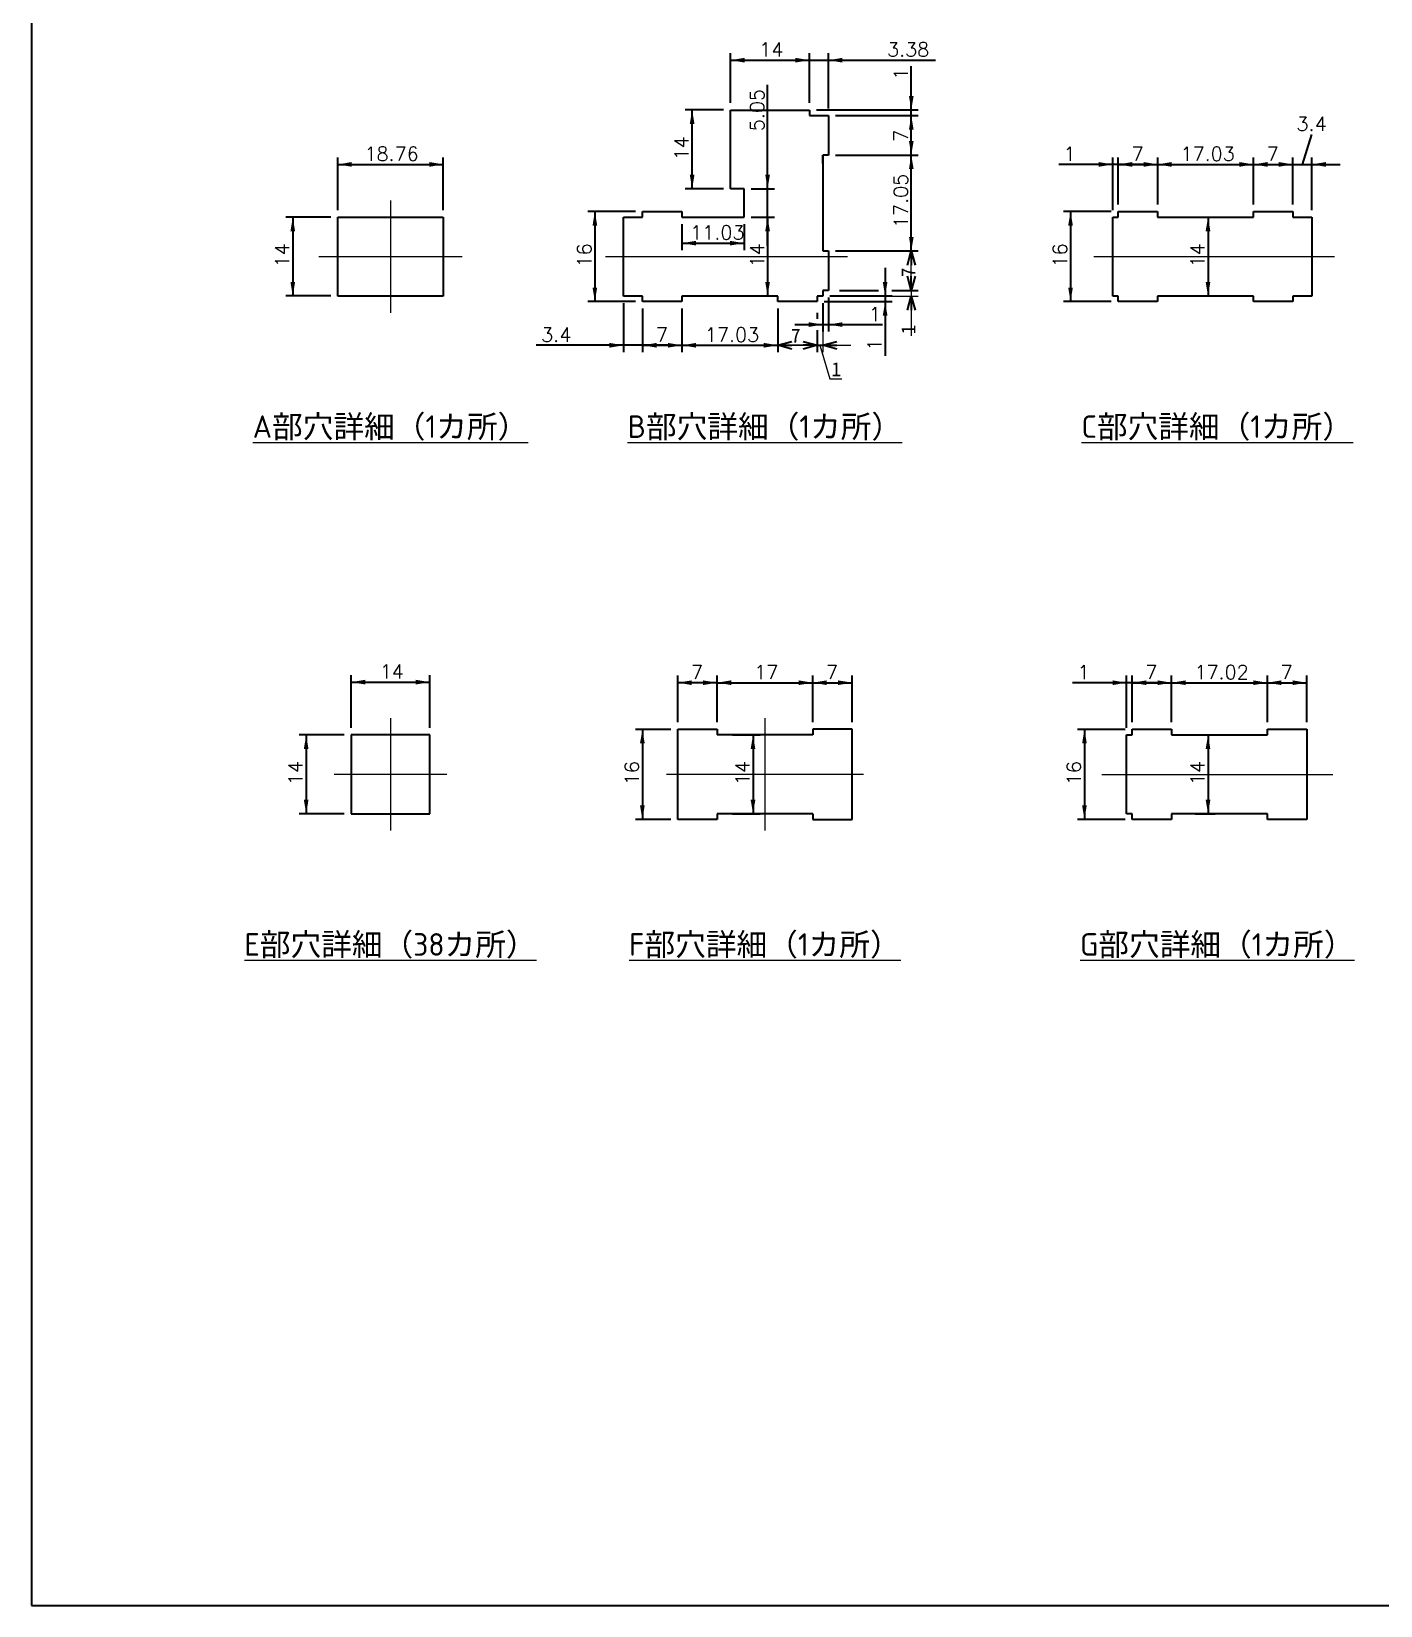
# Model space of a CAD drawing. Header units: millimetres. Extents: x 20 to 821, y 20 to 574.
# Drawn here: x 20 to 259.9, y 20 to 299.7 of the extents above; entities that cross this region are included whole.
import ezdxf
from ezdxf.enums import TextEntityAlignment as Align
from ezdxf.lldxf.tags import DXFTag

# ---------------------------------------------------------------- set-up
doc = ezdxf.new("R2010")
doc.units = ezdxf.units.MM
for name, color, linetype in [('Default', 7, 'Continuous'), ('DV1_0', 7, 'Continuous'), ('DV1_1', 7, 'Continuous'), ('DV1_Dimention', 7, 'Continuous')]:
    doc.layers.add(name, color=color, linetype=linetype)
doc.styles.add('SEACAD_txt_shx', font='txt.shx', dxfattribs={"width": 0.94})
tags = doc.linetypes.add('CENTER2', pattern=[28.575, 19.05, -3.175, 3.175, -3.175]).pattern_tags.tags
tags[10:11] = [DXFTag(74, 4), DXFTag(75, 0), DXFTag(340, '0'), DXFTag(46, 0.0), DXFTag(50, 0.0), DXFTag(44, 0.0), DXFTag(45, 0.0)]
tags[8:9] = [DXFTag(74, 4), DXFTag(75, 0), DXFTag(340, '0'), DXFTag(46, 0.0), DXFTag(50, 0.0), DXFTag(44, 0.0), DXFTag(45, 0.0)]
tags[6:7] = [DXFTag(74, 4), DXFTag(75, 0), DXFTag(340, '0'), DXFTag(46, 0.0), DXFTag(50, 0.0), DXFTag(44, 0.0), DXFTag(45, 0.0)]
tags[4:5] = [DXFTag(74, 4), DXFTag(75, 0), DXFTag(340, '0'), DXFTag(46, 0.0), DXFTag(50, 0.0), DXFTag(44, 0.0), DXFTag(45, 0.0)]
doc.dimstyles.new('ISO-25', dxfattribs={"dimtxt": 2.5, "dimasz": 2.5, "dimexe": 1.25, "dimexo": 0.625, "dimtad": 1, "dimtxsty": 'Standard', "dimcen": 2.5, "dimadec": 0, "dimazin": 0, "dimtfac": 1, "dimtmove": 0, "dimatfit": 3, "dimfxl": 1, "dimarcsym": 0})

# ---------------------------------------------------------------- blocks, each defined once
blk = doc.blocks.new('_Open30')
at = {"color": 7, "linetype": 'Continuous', "lineweight": 35}
for p, q in [((0, 0.54), (1, 0.27)), ((1, 0.27), (0, 0)), ((1, 0.27), (0, 0.27))]:
    blk.add_line(p, q, dxfattribs=at)
blk = doc.blocks.new('DMBLK25')
at = {"layer": 'DV1_Dimention', "linetype": 'Continuous', "lineweight": 35}
for points in [[(241.77, 276.51), (241.77, 275.67), (244.27, 276.09)], [(250.17, 276.51), (247.67, 276.09), (250.17, 275.67)]]:
    blk.add_hatch(color=4, dxfattribs=at).paths.add_polyline_path(points)
at = {"layer": 'DV1_Dimention', "color": 4, "linetype": 'Continuous', "lineweight": 35}
for p, q in [((245.97, 276.09), (247.63, 281.4)), ((244.27, 268.96), (244.27, 277.34)), ((247.67, 267.96), (247.67, 277.34)), ((239.27, 276.09), (252.67, 276.09))]:
    blk.add_line(p, q, dxfattribs=at)
at = {"layer": 'DV1_Dimention', "color": 4, "linetype": 'Continuous', "lineweight": 35, "style": 'SEACAD_txt_shx'}
blk.add_text('3.4', height=2.5, dxfattribs=at).set_placement((244.92, 284.53), align=Align.TOP_LEFT)
blk = doc.blocks.new('DMBLK26')
at = {"layer": 'DV1_Dimention', "linetype": 'Continuous', "lineweight": 35}
for points in [[(239.77, 276.51), (237.27, 276.09), (239.77, 275.67)], [(241.77, 276.51), (241.77, 275.67), (244.27, 276.09)]]:
    blk.add_hatch(color=4, dxfattribs=at).paths.add_polyline_path(points)
at = {"layer": 'DV1_Dimention', "color": 4, "linetype": 'Continuous', "lineweight": 35}
for p, q in [((237.27, 268.96), (237.27, 277.34)), ((244.27, 268.96), (244.27, 277.34)), ((237.27, 276.09), (244.27, 276.09))]:
    blk.add_line(p, q, dxfattribs=at)
at = {"layer": 'DV1_Dimention', "color": 4, "linetype": 'Continuous', "lineweight": 35, "style": 'SEACAD_txt_shx'}
blk.add_text('7', height=2.5, dxfattribs=at).set_placement((239.61, 279.22), align=Align.TOP_LEFT)
blk = doc.blocks.new('DMBLK27')
at = {"layer": 'DV1_Dimention', "linetype": 'Continuous', "lineweight": 35}
for points in [[(222.74, 276.51), (220.24, 276.09), (222.74, 275.67)], [(234.77, 276.51), (234.77, 275.67), (237.27, 276.09)]]:
    blk.add_hatch(color=4, dxfattribs=at).paths.add_polyline_path(points)
at = {"layer": 'DV1_Dimention', "color": 4, "linetype": 'Continuous', "lineweight": 35}
for p, q in [((220.24, 268.96), (220.24, 277.34)), ((237.27, 268.96), (237.27, 277.34)), ((220.24, 276.09), (237.27, 276.09))]:
    blk.add_line(p, q, dxfattribs=at)
at = {"layer": 'DV1_Dimention', "color": 4, "linetype": 'Continuous', "lineweight": 35, "style": 'SEACAD_txt_shx'}
blk.add_text('17.03', height=2.5, dxfattribs=at).set_placement((224.31, 279.22), align=Align.TOP_LEFT)
blk = doc.blocks.new('DMBLK28')
at = {"layer": 'DV1_Dimention', "linetype": 'Continuous', "lineweight": 35}
for points in [[(215.74, 276.51), (213.24, 276.09), (215.74, 275.67)], [(217.74, 276.51), (217.74, 275.67), (220.24, 276.09)]]:
    blk.add_hatch(color=4, dxfattribs=at).paths.add_polyline_path(points)
at = {"layer": 'DV1_Dimention', "color": 4, "linetype": 'Continuous', "lineweight": 35}
for p, q in [((213.24, 268.96), (213.24, 277.34)), ((220.24, 268.96), (220.24, 277.34)), ((213.24, 276.09), (220.24, 276.09))]:
    blk.add_line(p, q, dxfattribs=at)
at = {"layer": 'DV1_Dimention', "color": 4, "linetype": 'Continuous', "lineweight": 35, "style": 'SEACAD_txt_shx'}
blk.add_text('7', height=2.5, dxfattribs=at).set_placement((215.58, 279.22), align=Align.TOP_LEFT)
blk = doc.blocks.new('DMBLK29')
at = {"layer": 'DV1_Dimention', "linetype": 'Continuous', "lineweight": 35}
for points in [[(209.74, 276.51), (209.74, 275.67), (212.24, 276.09)], [(215.74, 276.51), (213.24, 276.09), (215.74, 275.67)]]:
    blk.add_hatch(color=4, dxfattribs=at).paths.add_polyline_path(points)
at = {"layer": 'DV1_Dimention', "color": 4, "linetype": 'Continuous', "lineweight": 35}
for p, q in [((212.24, 267.96), (212.24, 277.34)), ((213.24, 268.96), (213.24, 277.34)), ((218.24, 276.09), (202.64, 276.09))]:
    blk.add_line(p, q, dxfattribs=at)
at = {"layer": 'DV1_Dimention', "color": 4, "linetype": 'Continuous', "lineweight": 35, "style": 'SEACAD_txt_shx'}
blk.add_text('1', height=2.5, dxfattribs=at).set_placement((203.51, 279.22), align=Align.TOP_LEFT)
blk = doc.blocks.new('DMBLK30')
at = {"layer": 'DV1_Dimention', "linetype": 'Continuous', "lineweight": 35}
for points in [[(229.61, 264.21), (229.19, 266.71), (228.77, 264.21)], [(229.61, 255.21), (228.77, 255.21), (229.19, 252.71)]]:
    blk.add_hatch(color=4, dxfattribs=at).paths.add_polyline_path(points)
at = {"layer": 'DV1_Dimention', "color": 4, "linetype": 'Continuous', "lineweight": 35}
for p, q in [((226.92, 266.71), (230.44, 266.71)), ((229.19, 266.71), (229.19, 252.71)), ((226.92, 252.71), (230.44, 252.71))]:
    blk.add_line(p, q, dxfattribs=at)
at = {"layer": 'DV1_Dimention', "color": 4, "linetype": 'Continuous', "lineweight": 35, "style": 'SEACAD_txt_shx'}
blk.add_text('14', height=2.5, rotation=90, dxfattribs=at).set_placement((226.07, 257.78), align=Align.TOP_LEFT)
blk = doc.blocks.new('DMBLK31')
at = {"layer": 'DV1_Dimention', "linetype": 'Continuous', "lineweight": 35}
for points in [[(204.33, 265.21), (205.16, 265.21), (204.75, 267.71)], [(204.33, 254.21), (204.75, 251.71), (205.16, 254.21)]]:
    blk.add_hatch(color=4, dxfattribs=at).paths.add_polyline_path(points)
at = {"layer": 'DV1_Dimention', "color": 4, "linetype": 'Continuous', "lineweight": 35}
for p, q in [((211.99, 267.71), (203.5, 267.71)), ((204.75, 267.71), (204.75, 251.71)), ((211.99, 251.71), (203.5, 251.71))]:
    blk.add_line(p, q, dxfattribs=at)
at = {"layer": 'DV1_Dimention', "color": 4, "linetype": 'Continuous', "lineweight": 35, "style": 'SEACAD_txt_shx'}
blk.add_text('16', height=2.5, rotation=90, dxfattribs=at).set_placement((201.62, 257.78), align=Align.TOP_LEFT)
blk = doc.blocks.new('DMBLK32')
at = {"layer": 'DV1_Dimention', "linetype": 'Continuous', "lineweight": 35}
for points in [[(155.81, 295.03), (155.81, 294.19), (158.31, 294.61)], [(164.2, 295.03), (161.7, 294.61), (164.2, 294.19)]]:
    blk.add_hatch(color=4, dxfattribs=at).paths.add_polyline_path(points)
at = {"layer": 'DV1_Dimention', "color": 4, "linetype": 'Continuous', "lineweight": 35}
for p, q in [((153.31, 294.61), (180.74, 294.61)), ((158.31, 287.01), (158.31, 295.86)), ((161.7, 286.01), (161.7, 295.86))]:
    blk.add_line(p, q, dxfattribs=at)
at = {"layer": 'DV1_Dimention', "color": 4, "linetype": 'Continuous', "lineweight": 35, "style": 'SEACAD_txt_shx'}
blk.add_text('3.38', height=2.5, dxfattribs=at).set_placement((172.13, 297.74), align=Align.TOP_LEFT)
blk = doc.blocks.new('DMBLK33')
at = {"layer": 'DV1_Dimention', "linetype": 'Continuous', "lineweight": 35}
for points in [[(146.81, 295.03), (144.31, 294.61), (146.81, 294.19)], [(155.81, 295.03), (155.81, 294.19), (158.31, 294.61)]]:
    blk.add_hatch(color=4, dxfattribs=at).paths.add_polyline_path(points)
at = {"layer": 'DV1_Dimention', "color": 4, "linetype": 'Continuous', "lineweight": 35}
for p, q in [((144.31, 287.01), (144.31, 295.86)), ((144.31, 294.61), (158.31, 294.61)), ((158.31, 287.01), (158.31, 295.86))]:
    blk.add_line(p, q, dxfattribs=at)
at = {"layer": 'DV1_Dimention', "color": 4, "linetype": 'Continuous', "lineweight": 35, "style": 'SEACAD_txt_shx'}
blk.add_text('14', height=2.5, dxfattribs=at).set_placement((149.39, 297.74), align=Align.TOP_LEFT)
blk = doc.blocks.new('DMBLK34')
at = {"layer": 'DV1_Dimention', "linetype": 'Continuous', "lineweight": 35}
for points in [[(137.05, 283.26), (137.89, 283.26), (137.47, 285.76)], [(137.05, 274.26), (137.47, 271.76), (137.89, 274.26)]]:
    blk.add_hatch(color=4, dxfattribs=at).paths.add_polyline_path(points)
at = {"layer": 'DV1_Dimention', "color": 4, "linetype": 'Continuous', "lineweight": 35}
for p, q in [((143.06, 285.76), (136.22, 285.76)), ((137.47, 271.76), (137.47, 285.76)), ((143.06, 271.76), (136.22, 271.76))]:
    blk.add_line(p, q, dxfattribs=at)
at = {"layer": 'DV1_Dimention', "color": 4, "linetype": 'Continuous', "lineweight": 35, "style": 'SEACAD_txt_shx'}
blk.add_text('14', height=2.5, rotation=90, dxfattribs=at).set_placement((134.35, 276.83), align=Align.TOP_LEFT)
blk = doc.blocks.new('DMBLK35')
at = {"layer": 'DV1_Dimention', "linetype": 'Continuous', "lineweight": 35}
for points in [[(151.3, 274.26), (150.47, 274.26), (150.88, 271.76)], [(151.3, 264.21), (150.88, 266.71), (150.47, 264.21)]]:
    blk.add_hatch(color=4, dxfattribs=at).paths.add_polyline_path(points)
at = {"layer": 'DV1_Dimention', "color": 4, "linetype": 'Continuous', "lineweight": 35}
for p, q in [((150.88, 261.71), (150.88, 290.22)), ((147.95, 271.76), (152.13, 271.76)), ((147.95, 266.71), (152.13, 266.71))]:
    blk.add_line(p, q, dxfattribs=at)
at = {"layer": 'DV1_Dimention', "color": 4, "linetype": 'Continuous', "lineweight": 35, "style": 'SEACAD_txt_shx'}
blk.add_text('5.05', height=2.5, rotation=90, dxfattribs=at).set_placement((147.76, 281.99), align=Align.TOP_LEFT)
blk = doc.blocks.new('DMBLK36')
at = {"layer": 'DV1_Dimention', "linetype": 'Continuous', "lineweight": 35}
for points in [[(138.16, 261.68), (138.16, 262.51), (135.66, 262.09)], [(144.2, 261.68), (146.7, 262.09), (144.2, 262.51)]]:
    blk.add_hatch(color=4, dxfattribs=at).paths.add_polyline_path(points)
at = {"layer": 'DV1_Dimention', "color": 4, "linetype": 'Continuous', "lineweight": 35}
for p, q in [((135.66, 265.46), (135.66, 260.84)), ((146.7, 265.46), (146.7, 260.84)), ((135.66, 262.09), (146.7, 262.09))]:
    blk.add_line(p, q, dxfattribs=at)
at = {"layer": 'DV1_Dimention', "color": 4, "linetype": 'Continuous', "lineweight": 35, "style": 'SEACAD_txt_shx'}
blk.add_text('11.03', height=2.5, dxfattribs=at).set_placement((137.13, 265.22), align=Align.TOP_LEFT)
blk = doc.blocks.new('DMBLK37')
at = {"layer": 'DV1_Dimention', "linetype": 'Continuous', "lineweight": 35}
for points in [[(176.85, 288.26), (176.02, 288.26), (176.43, 285.76)], [(176.85, 282.26), (176.43, 284.76), (176.02, 282.26)]]:
    blk.add_hatch(color=4, dxfattribs=at).paths.add_polyline_path(points)
at = {"layer": 'DV1_Dimention', "color": 4, "linetype": 'Continuous', "lineweight": 35}
for p, q in [((176.43, 279.76), (176.43, 293.52)), ((159.56, 285.76), (177.68, 285.76)), ((162.95, 284.76), (177.68, 284.76))]:
    blk.add_line(p, q, dxfattribs=at)
at = {"layer": 'DV1_Dimention', "color": 4, "linetype": 'Continuous', "lineweight": 35, "style": 'SEACAD_txt_shx'}
blk.add_text('1', height=2.5, rotation=90, dxfattribs=at).set_placement((173.31, 291.12), align=Align.TOP_LEFT)
blk = doc.blocks.new('DMBLK38')
at = {"layer": 'DV1_Dimention', "linetype": 'Continuous', "lineweight": 35}
for points in [[(176.85, 282.26), (176.43, 284.76), (176.02, 282.26)], [(176.85, 280.26), (176.02, 280.26), (176.43, 277.76)]]:
    blk.add_hatch(color=4, dxfattribs=at).paths.add_polyline_path(points)
at = {"layer": 'DV1_Dimention', "color": 4, "linetype": 'Continuous', "lineweight": 35}
for p, q in [((162.95, 284.76), (177.68, 284.76)), ((176.43, 277.76), (176.43, 284.76)), ((162.95, 277.76), (177.68, 277.76))]:
    blk.add_line(p, q, dxfattribs=at)
at = {"layer": 'DV1_Dimention', "color": 4, "linetype": 'Continuous', "lineweight": 35, "style": 'SEACAD_txt_shx'}
blk.add_text('7', height=2.5, rotation=90, dxfattribs=at).set_placement((173.31, 280.1), align=Align.TOP_LEFT)
blk = doc.blocks.new('DMBLK39')
at = {"layer": 'DV1_Dimention', "linetype": 'Continuous', "lineweight": 35}
for points in [[(176.85, 275.26), (176.43, 277.76), (176.02, 275.26)], [(176.85, 263.21), (176.02, 263.21), (176.43, 260.71)]]:
    blk.add_hatch(color=4, dxfattribs=at).paths.add_polyline_path(points)
at = {"layer": 'DV1_Dimention', "color": 4, "linetype": 'Continuous', "lineweight": 35}
for p, q in [((162.95, 277.76), (177.68, 277.76)), ((176.43, 260.71), (176.43, 277.76)), ((162.95, 260.71), (177.68, 260.71))]:
    blk.add_line(p, q, dxfattribs=at)
at = {"layer": 'DV1_Dimention', "color": 4, "linetype": 'Continuous', "lineweight": 35, "style": 'SEACAD_txt_shx'}
blk.add_text('17.05', height=2.5, rotation=90, dxfattribs=at).set_placement((173.31, 264.79), align=Align.TOP_LEFT)
blk = doc.blocks.new('DMBLK40')
at = {"layer": 'DV1_Dimention', "linetype": 'Continuous', "lineweight": 35}
for points in [[(172.2, 255.21), (171.36, 255.21), (171.78, 252.71)], [(172.2, 249.21), (171.78, 251.71), (171.36, 249.21)]]:
    blk.add_hatch(color=4, dxfattribs=at).paths.add_polyline_path(points)
at = {"layer": 'DV1_Dimention', "color": 4, "linetype": 'Continuous', "lineweight": 35}
for p, q in [((171.78, 257.71), (171.78, 242.1)), ((161.95, 252.71), (173.03, 252.71)), ((160.95, 251.71), (173.03, 251.71))]:
    blk.add_line(p, q, dxfattribs=at)
at = {"layer": 'DV1_Dimention', "color": 4, "linetype": 'Continuous', "lineweight": 35, "style": 'SEACAD_txt_shx'}
blk.add_text('1', height=2.5, rotation=90, dxfattribs=at).set_placement((168.66, 242.98), align=Align.TOP_LEFT)
blk = doc.blocks.new('DMBLK41')
at = {"layer": 'DV1_Dimention', "linetype": 'Continuous', "lineweight": 35}
for points in [[(158.2, 247.21), (160.7, 247.63), (158.2, 248.04)], [(164.2, 247.21), (164.2, 248.04), (161.7, 247.63)]]:
    blk.add_hatch(color=4, dxfattribs=at).paths.add_polyline_path(points)
at = {"layer": 'DV1_Dimention', "color": 4, "linetype": 'Continuous', "lineweight": 35}
for p, q in [((161.7, 252.46), (161.7, 246.38)), ((160.7, 251.46), (160.7, 246.38)), ((155.7, 247.63), (171.3, 247.63))]:
    blk.add_line(p, q, dxfattribs=at)
at = {"layer": 'DV1_Dimention', "color": 4, "linetype": 'Continuous', "lineweight": 35, "style": 'SEACAD_txt_shx'}
blk.add_text('1', height=2.5, dxfattribs=at).set_placement((168.9, 250.75), align=Align.TOP_LEFT)
blk = doc.blocks.new('DMBLK42')
at = {"layer": 'DV1_Dimention', "linetype": 'Continuous', "lineweight": 35}
for points in [[(138.16, 243.53), (138.16, 244.37), (135.66, 243.95)], [(150.2, 243.53), (152.7, 243.95), (150.2, 244.37)]]:
    blk.add_hatch(color=4, dxfattribs=at).paths.add_polyline_path(points)
at = {"layer": 'DV1_Dimention', "color": 4, "linetype": 'Continuous', "lineweight": 35}
for p, q in [((135.66, 250.46), (135.66, 242.7)), ((152.7, 250.46), (152.7, 242.7)), ((135.66, 243.95), (152.7, 243.95))]:
    blk.add_line(p, q, dxfattribs=at)
at = {"layer": 'DV1_Dimention', "color": 4, "linetype": 'Continuous', "lineweight": 35, "style": 'SEACAD_txt_shx'}
blk.add_text('17.03', height=2.5, dxfattribs=at).set_placement((139.74, 247.08), align=Align.TOP_LEFT)
blk = doc.blocks.new('DMBLK43')
at = {"layer": 'DV1_Dimention', "linetype": 'Continuous', "lineweight": 35}
for points in [[(131.16, 243.53), (131.16, 244.37), (128.66, 243.95)], [(133.16, 243.53), (135.66, 243.95), (133.16, 244.37)]]:
    blk.add_hatch(color=4, dxfattribs=at).paths.add_polyline_path(points)
at = {"layer": 'DV1_Dimention', "color": 4, "linetype": 'Continuous', "lineweight": 35}
for p, q in [((128.66, 250.46), (128.66, 242.7)), ((135.66, 250.46), (135.66, 242.7)), ((128.66, 243.95), (135.66, 243.95))]:
    blk.add_line(p, q, dxfattribs=at)
at = {"layer": 'DV1_Dimention', "color": 4, "linetype": 'Continuous', "lineweight": 35, "style": 'SEACAD_txt_shx'}
blk.add_text('7', height=2.5, dxfattribs=at).set_placement((131.01, 247.08), align=Align.TOP_LEFT)
blk = doc.blocks.new('DMBLK44')
at = {"layer": 'DV1_Dimention', "linetype": 'Continuous', "lineweight": 35}
for points in [[(122.76, 243.53), (125.26, 243.95), (122.76, 244.37)], [(131.16, 243.53), (131.16, 244.37), (128.66, 243.95)]]:
    blk.add_hatch(color=4, dxfattribs=at).paths.add_polyline_path(points)
at = {"layer": 'DV1_Dimention', "color": 4, "linetype": 'Continuous', "lineweight": 35}
for p, q in [((125.26, 251.46), (125.26, 242.7)), ((128.66, 250.46), (128.66, 242.7)), ((133.66, 243.95), (109.76, 243.95))]:
    blk.add_line(p, q, dxfattribs=at)
at = {"layer": 'DV1_Dimention', "color": 4, "linetype": 'Continuous', "lineweight": 35, "style": 'SEACAD_txt_shx'}
blk.add_text('3.4', height=2.5, dxfattribs=at).set_placement((110.63, 247.08), align=Align.TOP_LEFT)
blk = doc.blocks.new('DMBLK45')
at = {"layer": 'DV1_Dimention', "linetype": 'Continuous', "lineweight": 35}
for points in [[(151.3, 264.21), (150.88, 266.71), (150.47, 264.21)], [(151.3, 255.21), (150.47, 255.21), (150.88, 252.71)]]:
    blk.add_hatch(color=4, dxfattribs=at).paths.add_polyline_path(points)
at = {"layer": 'DV1_Dimention', "color": 4, "linetype": 'Continuous', "lineweight": 35}
for p, q in [((147.95, 266.71), (152.13, 266.71)), ((150.88, 266.71), (150.88, 252.71)), ((138.41, 252.71), (152.13, 252.71))]:
    blk.add_line(p, q, dxfattribs=at)
at = {"layer": 'DV1_Dimention', "color": 4, "linetype": 'Continuous', "lineweight": 35, "style": 'SEACAD_txt_shx'}
blk.add_text('14', height=2.5, rotation=90, dxfattribs=at).set_placement((147.76, 257.78), align=Align.TOP_LEFT)
blk = doc.blocks.new('DMBLK46')
at = {"layer": 'DV1_Dimention', "linetype": 'Continuous', "lineweight": 35}
for points in [[(119.76, 265.21), (120.59, 265.21), (120.17, 267.71)], [(119.76, 254.21), (120.17, 251.71), (120.59, 254.21)]]:
    blk.add_hatch(color=4, dxfattribs=at).paths.add_polyline_path(points)
at = {"layer": 'DV1_Dimention', "color": 4, "linetype": 'Continuous', "lineweight": 35}
for p, q in [((127.41, 267.71), (118.92, 267.71)), ((120.17, 267.71), (120.17, 251.71)), ((127.41, 251.71), (118.92, 251.71))]:
    blk.add_line(p, q, dxfattribs=at)
at = {"layer": 'DV1_Dimention', "color": 4, "linetype": 'Continuous', "lineweight": 35, "style": 'SEACAD_txt_shx'}
blk.add_text('16', height=2.5, rotation=90, dxfattribs=at).set_placement((117.05, 257.78), align=Align.TOP_LEFT)
blk = doc.blocks.new('DMBLK47')
at = {"layer": 'DV1_Dimention', "linetype": 'Continuous', "lineweight": 35}
for points in [[(76.96, 276.51), (74.46, 276.09), (76.96, 275.67)], [(90.72, 276.51), (90.72, 275.67), (93.22, 276.09)]]:
    blk.add_hatch(color=4, dxfattribs=at).paths.add_polyline_path(points)
at = {"layer": 'DV1_Dimention', "color": 4, "linetype": 'Continuous', "lineweight": 35}
for p, q in [((74.46, 267.96), (74.46, 277.34)), ((93.22, 267.96), (93.22, 277.34)), ((74.46, 276.09), (93.22, 276.09))]:
    blk.add_line(p, q, dxfattribs=at)
at = {"layer": 'DV1_Dimention', "color": 4, "linetype": 'Continuous', "lineweight": 35, "style": 'SEACAD_txt_shx'}
blk.add_text('18.76', height=2.5, dxfattribs=at).set_placement((79.21, 279.22), align=Align.TOP_LEFT)
blk = doc.blocks.new('DMBLK48')
at = {"layer": 'DV1_Dimention', "linetype": 'Continuous', "lineweight": 35}
for points in [[(66.05, 264.21), (66.88, 264.21), (66.46, 266.71)], [(66.05, 255.21), (66.46, 252.71), (66.88, 255.21)]]:
    blk.add_hatch(color=4, dxfattribs=at).paths.add_polyline_path(points)
at = {"layer": 'DV1_Dimention', "color": 4, "linetype": 'Continuous', "lineweight": 35}
for p, q in [((73.21, 266.71), (65.21, 266.71)), ((66.46, 266.71), (66.46, 252.71)), ((73.21, 252.71), (65.21, 252.71))]:
    blk.add_line(p, q, dxfattribs=at)
at = {"layer": 'DV1_Dimention', "color": 4, "linetype": 'Continuous', "lineweight": 35, "style": 'SEACAD_txt_shx'}
blk.add_text('14', height=2.5, rotation=90, dxfattribs=at).set_placement((63.34, 257.78), align=Align.TOP_LEFT)
blk = doc.blocks.new('DMBLK49')
at = {"layer": 'DV1_Dimention', "linetype": 'Continuous', "lineweight": 35}
for points in [[(242.24, 184.4), (239.74, 183.99), (242.24, 183.57)], [(244.24, 184.4), (244.24, 183.57), (246.74, 183.99)]]:
    blk.add_hatch(color=4, dxfattribs=at).paths.add_polyline_path(points)
at = {"layer": 'DV1_Dimention', "color": 4, "linetype": 'Continuous', "lineweight": 35}
for p, q in [((239.74, 176.95), (239.74, 185.24)), ((246.74, 176.95), (246.74, 185.24)), ((239.74, 183.99), (246.74, 183.99))]:
    blk.add_line(p, q, dxfattribs=at)
at = {"layer": 'DV1_Dimention', "color": 4, "linetype": 'Continuous', "lineweight": 35, "style": 'SEACAD_txt_shx'}
blk.add_text('7', height=2.5, dxfattribs=at).set_placement((242.08, 187.11), align=Align.TOP_LEFT)
blk = doc.blocks.new('DMBLK50')
at = {"layer": 'DV1_Dimention', "linetype": 'Continuous', "lineweight": 35}
for points in [[(225.22, 184.4), (222.72, 183.99), (225.22, 183.57)], [(237.24, 184.4), (237.24, 183.57), (239.74, 183.99)]]:
    blk.add_hatch(color=4, dxfattribs=at).paths.add_polyline_path(points)
at = {"layer": 'DV1_Dimention', "color": 4, "linetype": 'Continuous', "lineweight": 35}
for p, q in [((222.72, 176.95), (222.72, 185.24)), ((239.74, 176.95), (239.74, 185.24)), ((222.72, 183.99), (239.74, 183.99))]:
    blk.add_line(p, q, dxfattribs=at)
at = {"layer": 'DV1_Dimention', "color": 4, "linetype": 'Continuous', "lineweight": 35, "style": 'SEACAD_txt_shx'}
blk.add_text('17.02', height=2.5, dxfattribs=at).set_placement((226.78, 187.11), align=Align.TOP_LEFT)
blk = doc.blocks.new('DMBLK51')
at = {"layer": 'DV1_Dimention', "linetype": 'Continuous', "lineweight": 35}
for points in [[(218.22, 184.4), (215.72, 183.99), (218.22, 183.57)], [(220.22, 184.4), (220.22, 183.57), (222.72, 183.99)]]:
    blk.add_hatch(color=4, dxfattribs=at).paths.add_polyline_path(points)
at = {"layer": 'DV1_Dimention', "color": 4, "linetype": 'Continuous', "lineweight": 35}
for p, q in [((215.72, 176.95), (215.72, 185.24)), ((222.72, 176.95), (222.72, 185.24)), ((215.72, 183.99), (222.72, 183.99))]:
    blk.add_line(p, q, dxfattribs=at)
at = {"layer": 'DV1_Dimention', "color": 4, "linetype": 'Continuous', "lineweight": 35, "style": 'SEACAD_txt_shx'}
blk.add_text('7', height=2.5, dxfattribs=at).set_placement((218.06, 187.11), align=Align.TOP_LEFT)
blk = doc.blocks.new('DMBLK52')
at = {"layer": 'DV1_Dimention', "linetype": 'Continuous', "lineweight": 35}
for points in [[(212.22, 184.4), (212.22, 183.57), (214.72, 183.99)], [(218.22, 184.4), (215.72, 183.99), (218.22, 183.57)]]:
    blk.add_hatch(color=4, dxfattribs=at).paths.add_polyline_path(points)
at = {"layer": 'DV1_Dimention', "color": 4, "linetype": 'Continuous', "lineweight": 35}
for p, q in [((214.72, 175.95), (214.72, 185.24)), ((215.72, 176.95), (215.72, 185.24)), ((220.72, 183.99), (205.11, 183.99))]:
    blk.add_line(p, q, dxfattribs=at)
at = {"layer": 'DV1_Dimention', "color": 4, "linetype": 'Continuous', "lineweight": 35, "style": 'SEACAD_txt_shx'}
blk.add_text('1', height=2.5, dxfattribs=at).set_placement((205.99, 187.11), align=Align.TOP_LEFT)
blk = doc.blocks.new('DMBLK53')
at = {"layer": 'DV1_Dimention', "linetype": 'Continuous', "lineweight": 35}
for points in [[(206.81, 173.2), (207.64, 173.2), (207.22, 175.7)], [(206.81, 162.2), (207.22, 159.7), (207.64, 162.2)]]:
    blk.add_hatch(color=4, dxfattribs=at).paths.add_polyline_path(points)
at = {"layer": 'DV1_Dimention', "color": 4, "linetype": 'Continuous', "lineweight": 35}
for p, q in [((214.47, 175.7), (205.97, 175.7)), ((207.22, 175.7), (207.22, 159.7)), ((214.47, 159.7), (205.97, 159.7))]:
    blk.add_line(p, q, dxfattribs=at)
at = {"layer": 'DV1_Dimention', "color": 4, "linetype": 'Continuous', "lineweight": 35, "style": 'SEACAD_txt_shx'}
blk.add_text('16', height=2.5, rotation=90, dxfattribs=at).set_placement((204.1, 165.78), align=Align.TOP_LEFT)
blk = doc.blocks.new('DMBLK54')
at = {"layer": 'DV1_Dimention', "linetype": 'Continuous', "lineweight": 35}
for points in [[(229.61, 172.2), (229.19, 174.7), (228.77, 172.2)], [(229.61, 163.2), (228.77, 163.2), (229.19, 160.7)]]:
    blk.add_hatch(color=4, dxfattribs=at).paths.add_polyline_path(points)
at = {"layer": 'DV1_Dimention', "color": 4, "linetype": 'Continuous', "lineweight": 35}
for p, q in [((226.92, 174.7), (230.44, 174.7)), ((229.19, 174.7), (229.19, 160.7)), ((226.92, 160.7), (230.44, 160.7))]:
    blk.add_line(p, q, dxfattribs=at)
at = {"layer": 'DV1_Dimention', "color": 4, "linetype": 'Continuous', "lineweight": 35, "style": 'SEACAD_txt_shx'}
blk.add_text('14', height=2.5, rotation=90, dxfattribs=at).set_placement((226.07, 165.78), align=Align.TOP_LEFT)
blk = doc.blocks.new('DMBLK57')
at = {"layer": 'DV1_Dimention', "linetype": 'Continuous', "lineweight": 35}
for points in [[(161.41, 184.4), (158.91, 183.99), (161.41, 183.57)], [(163.41, 184.4), (163.41, 183.57), (165.91, 183.99)]]:
    blk.add_hatch(color=4, dxfattribs=at).paths.add_polyline_path(points)
at = {"layer": 'DV1_Dimention', "color": 4, "linetype": 'Continuous', "lineweight": 35}
for p, q in [((158.91, 176.95), (158.91, 185.24)), ((165.91, 176.95), (165.91, 185.24)), ((158.91, 183.99), (165.91, 183.99))]:
    blk.add_line(p, q, dxfattribs=at)
at = {"layer": 'DV1_Dimention', "color": 4, "linetype": 'Continuous', "lineweight": 35, "style": 'SEACAD_txt_shx'}
blk.add_text('7', height=2.5, dxfattribs=at).set_placement((161.25, 187.11), align=Align.TOP_LEFT)
blk = doc.blocks.new('DMBLK58')
at = {"layer": 'DV1_Dimention', "linetype": 'Continuous', "lineweight": 35}
for points in [[(137.41, 184.4), (134.91, 183.99), (137.41, 183.57)], [(139.41, 184.4), (139.41, 183.57), (141.91, 183.99)]]:
    blk.add_hatch(color=4, dxfattribs=at).paths.add_polyline_path(points)
at = {"layer": 'DV1_Dimention', "color": 4, "linetype": 'Continuous', "lineweight": 35}
for p, q in [((134.91, 176.95), (134.91, 185.24)), ((141.91, 176.95), (141.91, 185.24)), ((141.91, 183.99), (134.91, 183.99))]:
    blk.add_line(p, q, dxfattribs=at)
at = {"layer": 'DV1_Dimention', "color": 4, "linetype": 'Continuous', "lineweight": 35, "style": 'SEACAD_txt_shx'}
blk.add_text('7', height=2.5, dxfattribs=at).set_placement((137.25, 187.11), align=Align.TOP_LEFT)
blk = doc.blocks.new('DMBLK59')
at = {"layer": 'DV1_Dimention', "linetype": 'Continuous', "lineweight": 35}
for points in [[(128.2, 173.2), (129.04, 173.2), (128.62, 175.7)], [(128.2, 162.2), (128.62, 159.7), (129.04, 162.2)]]:
    blk.add_hatch(color=4, dxfattribs=at).paths.add_polyline_path(points)
at = {"layer": 'DV1_Dimention', "color": 4, "linetype": 'Continuous', "lineweight": 35}
for p, q in [((133.66, 175.7), (127.37, 175.7)), ((128.62, 175.7), (128.62, 159.7)), ((133.66, 159.7), (127.37, 159.7))]:
    blk.add_line(p, q, dxfattribs=at)
at = {"layer": 'DV1_Dimention', "color": 4, "linetype": 'Continuous', "lineweight": 35, "style": 'SEACAD_txt_shx'}
blk.add_text('16', height=2.5, rotation=90, dxfattribs=at).set_placement((125.5, 165.78), align=Align.TOP_LEFT)
blk = doc.blocks.new('DMBLK60')
at = {"layer": 'DV1_Dimention', "linetype": 'Continuous', "lineweight": 35}
for points in [[(148.71, 172.2), (148.29, 174.7), (147.87, 172.2)], [(148.71, 163.2), (147.87, 163.2), (148.29, 160.7)]]:
    blk.add_hatch(color=4, dxfattribs=at).paths.add_polyline_path(points)
at = {"layer": 'DV1_Dimention', "color": 4, "linetype": 'Continuous', "lineweight": 35}
for p, q in [((144.66, 174.7), (149.54, 174.7)), ((148.29, 174.7), (148.29, 160.7)), ((144.66, 160.7), (149.54, 160.7))]:
    blk.add_line(p, q, dxfattribs=at)
at = {"layer": 'DV1_Dimention', "color": 4, "linetype": 'Continuous', "lineweight": 35, "style": 'SEACAD_txt_shx'}
blk.add_text('14', height=2.5, rotation=90, dxfattribs=at).set_placement((145.17, 165.78), align=Align.TOP_LEFT)
blk = doc.blocks.new('DMBLK61')
at = {"layer": 'DV1_Dimention', "linetype": 'Continuous', "lineweight": 35}
for points in [[(144.41, 184.4), (141.91, 183.99), (144.41, 183.57)], [(156.41, 184.4), (156.41, 183.57), (158.91, 183.99)]]:
    blk.add_hatch(color=4, dxfattribs=at).paths.add_polyline_path(points)
at = {"layer": 'DV1_Dimention', "color": 4, "linetype": 'Continuous', "lineweight": 35}
for p, q in [((141.91, 176.95), (141.91, 185.24)), ((158.91, 176.95), (158.91, 185.24)), ((141.91, 183.99), (158.91, 183.99))]:
    blk.add_line(p, q, dxfattribs=at)
at = {"layer": 'DV1_Dimention', "color": 4, "linetype": 'Continuous', "lineweight": 35, "style": 'SEACAD_txt_shx'}
blk.add_text('17', height=2.5, dxfattribs=at).set_placement((148.49, 187.11), align=Align.TOP_LEFT)
blk = doc.blocks.new('DMBLK62')
at = {"layer": 'DV1_Dimention', "linetype": 'Continuous', "lineweight": 35}
for points in [[(68.43, 172.2), (69.26, 172.2), (68.85, 174.7)], [(68.43, 163.2), (68.85, 160.7), (69.26, 163.2)]]:
    blk.add_hatch(color=4, dxfattribs=at).paths.add_polyline_path(points)
at = {"layer": 'DV1_Dimention', "color": 4, "linetype": 'Continuous', "lineweight": 35}
for p, q in [((75.59, 174.7), (67.6, 174.7)), ((68.85, 174.7), (68.85, 160.7)), ((75.59, 160.7), (67.6, 160.7))]:
    blk.add_line(p, q, dxfattribs=at)
at = {"layer": 'DV1_Dimention', "color": 4, "linetype": 'Continuous', "lineweight": 35, "style": 'SEACAD_txt_shx'}
blk.add_text('14', height=2.5, rotation=90, dxfattribs=at).set_placement((65.72, 165.78), align=Align.TOP_LEFT)
blk = doc.blocks.new('DMBLK63')
at = {"layer": 'DV1_Dimention', "linetype": 'Continuous', "lineweight": 35}
for points in [[(79.34, 184.5), (76.84, 184.09), (79.34, 183.67)], [(88.34, 184.5), (88.34, 183.67), (90.84, 184.09)]]:
    blk.add_hatch(color=4, dxfattribs=at).paths.add_polyline_path(points)
at = {"layer": 'DV1_Dimention', "color": 4, "linetype": 'Continuous', "lineweight": 35}
for p, q in [((76.84, 175.95), (76.84, 185.34)), ((90.84, 175.95), (90.84, 185.34)), ((76.84, 184.09), (90.84, 184.09))]:
    blk.add_line(p, q, dxfattribs=at)
at = {"layer": 'DV1_Dimention', "color": 4, "linetype": 'Continuous', "lineweight": 35, "style": 'SEACAD_txt_shx'}
blk.add_text('14', height=2.5, dxfattribs=at).set_placement((81.92, 187.21), align=Align.TOP_LEFT)

msp = doc.modelspace()

# ---------------------------------------------------------------- linework, layer by layer
at = {"layer": 'Default', "color": 7, "linetype": 'Continuous', "lineweight": 35}
for p, q in [((20, 574), (20, 20)), ((20, 20), (821, 20))]:
    msp.add_line(p, q, dxfattribs=at)
at = {"layer": 'DV1_0', "color": 7, "linetype": 'Continuous', "lineweight": 35}
msp.add_line((160.696, 276.23), (160.696, 277.755), dxfattribs=at)
at = {"layer": 'DV1_1', "color": 7, "linetype": 'Continuous', "lineweight": 35}
for p, q in [((144.315, 285.755), (158.315, 285.755)), ((144.315, 271.755), (144.315, 285.755)), ((158.315, 285.755), (158.315, 284.755)), ((158.315, 284.755), (161.696, 284.755)), ((161.696, 284.755), (161.696, 277.755)), ((161.696, 277.755), (160.696, 277.755)), ((160.696, 277.755), (160.696, 260.705)), ((146.696, 271.755), (144.315, 271.755)), ((146.696, 266.705), (146.696, 271.755)), ((74.456, 266.705), (93.219, 266.705)), ((74.456, 252.705), (74.456, 266.705)), ((93.219, 266.705), (93.219, 252.705)), ((125.265, 252.705), (125.265, 266.705)), ((125.265, 266.705), (128.665, 266.705)), ((128.665, 266.705), (128.665, 267.705)), ((128.665, 267.705), (135.665, 267.705)), ((135.665, 267.705), (135.665, 266.705)), ((135.665, 266.705), (146.696, 266.705)), ((212.239, 266.705), (213.239, 266.705)), ((212.239, 252.705), (212.239, 266.705)), ((213.239, 266.705), (213.239, 267.705)), ((213.239, 267.705), (220.239, 267.705)), ((220.239, 267.705), (220.239, 266.705)), ((220.239, 266.705), (237.27, 266.705)), ((237.27, 266.705), (237.27, 267.705)), ((237.27, 267.705), (244.27, 267.705)), ((244.27, 267.705), (244.27, 266.705)), ((244.27, 266.705), (247.67, 266.705)), ((247.67, 266.705), (247.67, 252.705)), ((160.696, 260.705), (161.696, 260.705)), ((161.696, 260.705), (161.696, 253.705)), ((93.219, 252.705), (74.456, 252.705)), ((128.665, 252.705), (125.265, 252.705)), ((128.665, 251.705), (128.665, 252.705)), ((152.696, 252.705), (135.665, 252.705)), ((135.665, 252.705), (135.665, 251.705)), ((152.696, 251.705), (152.696, 252.705)), ((160.696, 252.705), (159.696, 252.705)), ((159.696, 252.705), (159.696, 251.705)), ((161.696, 253.705), (160.696, 253.705)), ((160.696, 253.705), (160.696, 252.705)), ((213.239, 252.705), (212.239, 252.705)), ((213.239, 251.705), (213.239, 252.705)), ((237.27, 252.705), (220.239, 252.705)), ((220.239, 252.705), (220.239, 251.705)), ((237.27, 251.705), (237.27, 252.705)), ((247.67, 252.705), (244.27, 252.705)), ((244.27, 252.705), (244.27, 251.705)), ((135.665, 251.705), (128.665, 251.705)), ((159.696, 251.705), (152.696, 251.705)), ((220.239, 251.705), (213.239, 251.705)), ((244.27, 251.705), (237.27, 251.705)), ((90.838, 174.701), (76.838, 174.701)), ((76.838, 174.701), (76.838, 160.701)), ((90.838, 160.701), (90.838, 174.701)), ((134.906, 159.702), (134.906, 175.702)), ((134.906, 175.702), (141.906, 175.702)), ((141.906, 175.702), (141.906, 174.702)), ((158.906, 174.702), (141.906, 174.702)), ((165.906, 175.702), (158.906, 175.702)), ((158.906, 175.702), (158.906, 174.702)), ((165.906, 159.702), (165.906, 175.702)), ((214.717, 174.702), (215.717, 174.702)), ((214.717, 160.702), (214.717, 174.702)), ((215.717, 174.702), (215.717, 175.702)), ((215.717, 175.702), (222.717, 175.702)), ((222.717, 175.702), (222.717, 174.702)), ((222.717, 174.702), (239.742, 174.702)), ((239.742, 174.702), (239.742, 175.702)), ((239.742, 175.702), (246.742, 175.702)), ((246.742, 175.702), (246.742, 159.702)), ((76.838, 160.701), (90.838, 160.701)), ((141.906, 159.702), (134.906, 159.702)), ((158.906, 160.702), (141.906, 160.702)), ((141.906, 160.702), (141.906, 159.702)), ((158.906, 160.702), (158.906, 159.702)), ((158.906, 159.702), (165.906, 159.702)), ((215.717, 160.702), (214.717, 160.702)), ((215.717, 159.702), (215.717, 160.702)), ((222.717, 159.702), (215.717, 159.702)), ((239.742, 160.702), (222.717, 160.702)), ((222.717, 160.702), (222.717, 159.702)), ((239.742, 159.702), (239.742, 160.702)), ((246.742, 159.702), (239.742, 159.702))]:
    msp.add_line(p, q, dxfattribs=at)
at = {"layer": 'DV1_1', "color": 3, "linetype": 'CENTER2', "lineweight": 25}
for p, q in [((83.838, 269.705), (83.838, 249.705)), ((71.095, 259.705), (96.58, 259.705)), ((122.087, 259.705), (165.064, 259.705)), ((208.874, 259.705), (251.694, 259.705)), ((83.838, 177.701), (83.838, 157.701)), ((150.406, 177.702), (150.406, 157.702)), ((93.838, 167.701), (73.838, 167.701)), ((167.907, 167.702), (132.906, 167.702)), ((210.319, 167.702), (251.367, 167.702))]:
    msp.add_line(p, q, dxfattribs=at)
at = {"layer": 'DV1_Dimention', "color": 7, "linetype": 'Continuous', "lineweight": 35}
for p, q in [((163.696, 260.705), (177.682, 260.705)), ((163.696, 253.705), (170.603, 253.705)), ((172.96, 253.705), (177.682, 253.705)), ((152.696, 249.705), (152.696, 242.7)), ((159.696, 249.705), (159.696, 248.63)), ((159.696, 246.624), (159.696, 242.7)), ((159.696, 243.95), (160.696, 243.95))]:
    msp.add_line(p, q, dxfattribs=at)
at = {"layer": 'DV1_Dimention', "color": 4, "linetype": 'Continuous', "lineweight": 25}
for p, q in [((176.432, 256.205), (176.432, 258.705)), ((176.432, 256.205), (176.432, 258.205)), ((162.696, 252.705), (177.682, 252.705)), ((163.696, 253.705), (170.603, 253.705)), ((172.96, 253.705), (177.682, 253.705)), ((176.432, 253.705), (176.432, 252.705)), ((159.696, 249.705), (159.696, 248.63)), ((160.696, 250.705), (160.696, 242.7)), ((176.432, 250.205), (176.432, 245.622)), ((159.696, 246.624), (159.696, 242.7)), ((157.196, 243.95), (154.696, 243.95)), ((155.196, 243.95), (157.196, 243.95)), ((159.696, 243.95), (160.696, 243.95)), ((160.196, 243.95), (161.977, 238.013)), ((163.196, 243.95), (165.696, 243.95)), ((161.977, 238.013), (164.06, 238.013))]:
    msp.add_line(p, q, dxfattribs=at)

# ---------------------------------------------------------------- block references
at = {"layer": 'DV1_Dimention', "color": 4, "xscale": 2.5, "yscale": 2.5, "zscale": 2.5}
for p, rotation in [((177.102, 258.205), 90), ((175.762, 256.205), 270), ((177.102, 250.205), 90), ((155.196, 244.62), 180), ((163.196, 244.62), 180)]:
    msp.add_blockref('_Open30', p, dxfattribs=dict(at, rotation=rotation))
at = {"layer": 'DV1_Dimention', "color": 7, "xscale": 2.5, "yscale": 2.5, "zscale": 2.5, "rotation": 270}
msp.add_blockref('_Open30', (175.762, 256.205), dxfattribs=at)
at = {"layer": 'DV1_Dimention', "color": 7, "xscale": 2.5, "yscale": 2.5, "zscale": 2.5}
msp.add_blockref('_Open30', (157.196, 243.28), dxfattribs=at)
at = {"layer": 'DV1_Dimention', "color": 4, "xscale": 2.5, "yscale": 2.5, "zscale": 2.5}
msp.add_blockref('_Open30', (157.196, 243.28), dxfattribs=at)

# ---------------------------------------------------------------- texts
at = {"layer": 'DV1_1', "char_height": 4, "width": 60.21782, "attachment_point": 5}
for s, insert in [('{\\fSolid Edge ANSI|b0||i0||c0|p34;\\C7;\\L\\H4.;\\W1.;A部穴詳細（1カ所）}', (83.838, 229.237)), ('{\\fSolid Edge ANSI|b0||i0||c0|p34;\\C7;\\L\\H4.;\\W1.;B部穴詳細（1カ所）}', (150.406, 229.237)), ('{\\fSolid Edge ANSI|b0||i0||c0|p34;\\C7;\\L\\H4.;\\W1.;C部穴詳細（1カ所）}', (230.843, 229.237)), ('{\\fSolid Edge ANSI|b0||i0||c0|p34;\\C7;\\L\\H4.;\\W1.;E部穴詳細（38カ所）}', (83.838, 137.214)), ('{\\fSolid Edge ANSI|b0||i0||c0|p34;\\C7;\\L\\H4.;\\W1.;F部穴詳細（1カ所）}', (150.406, 137.214)), ('{\\fSolid Edge ANSI|b0||i0||c0|p34;\\C7;\\L\\H4.;\\W1.;G部穴詳細（1カ所）}', (230.843, 137.214))]:
    msp.add_mtext(s, dxfattribs=dict(at, insert=insert))
at = {"layer": 'DV1_Dimention', "char_height": 2.5, "attachment_point": 4, "rotation": 90}
for s, insert, width in [('{\\ftxt|b0||i0||c0|p34;\\C4;\\H2.5;\\W1.;7}', (175.923, 256.048), 2.31485), ('{\\ftxt|b0||i0||c0|p34;\\C4;\\H2.5;\\W1.;1}', (175.923, 245.9), 1.52782)]:
    msp.add_mtext(s, dxfattribs=dict(at, insert=insert, width=width))
at = {"layer": 'DV1_Dimention', "char_height": 2.5, "attachment_point": 4}
for s, insert, width in [('{\\ftxt|b0||i0||c0|p34;\\C4;\\H2.5;\\W1.;7}', (155.038, 245.64), 2.31485), ('{\\ftxt|b0||i0||c0|p34;\\C4;\\H2.5;\\W1.;1}', (162.255, 239.702), 1.52782)]:
    msp.add_mtext(s, dxfattribs=dict(at, insert=insert, width=width))

# ---------------------------------------------------------------- dimensions: what is measured, and where the dimension line sits
at = {"layer": 'DV1_Dimention', "color": 4, "linetype": 'Continuous', "lineweight": 35}
for base, p1, p2, angle, picture, middle, dimtype in [((144.315, 294.611), (144.315, 285.755), (158.315, 285.755), 0, 'DMBLK33', (151.315, 294.611), 161), ((176.432, 285.755), (161.696, 284.755), (158.315, 285.755), 90, 'DMBLK37', (176.432, 290.243), 160), ((150.884, 266.705), (146.696, 266.705), (146.696, 271.755), 90, 'DMBLK35', (150.884, 281.112), 161), ((137.47, 271.755), (144.315, 271.755), (144.315, 285.755), 90, 'DMBLK34', (137.47, 278.755), 161), ((176.432, 277.755), (161.696, 277.755), (161.696, 284.755), 90, 'DMBLK38', (176.432, 281.255), 161), ((74.456, 276.091), (74.456, 266.705), (93.219, 266.705), 0, 'DMBLK47', (83.838, 276.091), 161), ((176.432, 260.705), (161.696, 260.705), (161.696, 277.755), 90, 'DMBLK39', (176.432, 269.23), 161), ((213.239, 276.091), (213.239, 267.705), (220.239, 267.705), 0, 'DMBLK28', (216.739, 276.091), 161), ((220.239, 276.091), (220.239, 267.705), (237.27, 267.705), 0, 'DMBLK27', (228.755, 276.091), 161), ((237.27, 276.091), (237.27, 267.705), (244.27, 267.705), 0, 'DMBLK26', (240.77, 276.091), 161), ((66.464, 266.705), (74.456, 266.705), (74.456, 252.705), 270, 'DMBLK48', (66.464, 259.705), 161), ((120.172, 267.705), (128.665, 267.705), (128.665, 251.705), 270, 'DMBLK46', (120.172, 259.705), 161), ((135.665, 262.092), (135.665, 266.705), (146.696, 266.705), 0, 'DMBLK36', (141.18, 262.092), 161), ((150.884, 252.705), (146.696, 266.705), (137.165, 252.705), 90, 'DMBLK45', (150.884, 259.705), 160), ((204.747, 267.705), (213.239, 267.705), (213.239, 251.705), 270, 'DMBLK31', (204.747, 259.705), 161), ((229.191, 266.705), (225.673, 266.705), (225.673, 252.705), 270, 'DMBLK30', (229.191, 259.705), 161), ((171.781, 251.705), (160.696, 252.705), (159.696, 251.705), 90, 'DMBLK40', (171.781, 245.379), 160), ((128.665, 243.95), (128.665, 251.705), (135.665, 251.705), 0, 'DMBLK43', (132.165, 243.95), 161), ((135.665, 243.95), (135.665, 251.705), (152.696, 251.705), 0, 'DMBLK42', (144.18, 243.95), 161), ((76.838, 184.087), (76.838, 174.701), (90.838, 174.701), 0, 'DMBLK63', (83.838, 184.087), 161), ((141.906, 183.986), (141.906, 175.702), (158.906, 175.702), 0, 'DMBLK61', (150.406, 183.986), 161), ((158.906, 183.986), (158.906, 175.702), (165.906, 175.702), 0, 'DMBLK57', (162.406, 183.986), 161), ((215.717, 183.986), (215.717, 175.702), (222.717, 175.702), 0, 'DMBLK51', (219.217, 183.986), 161), ((222.716632152, 183.986422047), (222.716632152, 175.702020898), (239.741632152, 175.702020898), 0, 'DMBLK50', (231.229131894, 183.986422047), 161), ((239.742, 183.986), (239.742, 175.702), (246.742, 175.702), 0, 'DMBLK49', (243.242, 183.986), 161), ((68.845, 174.701), (76.838, 174.701), (76.838, 160.701), 270, 'DMBLK62', (68.845, 167.701), 161), ((128.621, 175.702), (134.906, 175.702), (134.906, 159.702), 270, 'DMBLK59', (128.621, 167.702), 161), ((148.291, 174.702), (143.406, 174.702), (143.406, 160.702), 270, 'DMBLK60', (148.291, 167.702), 161), ((207.224, 175.702), (215.717, 175.702), (215.717, 159.702), 270, 'DMBLK53', (207.224, 167.702), 161), ((229.191, 174.702), (225.673, 174.702), (225.673, 160.702), 270, 'DMBLK54', (229.191, 167.702), 161)]:
    dim = msp.add_linear_dim(base=base, p1=p1, p2=p2, angle=angle, text='\\A1;<>', dimstyle='ISO-25', override={"dimexo": 1.25, "dimdsep": 46, "dimsah": 1, "dimcen": 1.25}, dxfattribs=at)
    dim.commit()
    dim.dimension.update_dxf_attribs({"geometry": picture, "text_midpoint": middle, "dimtype": dimtype})
for base, p1, p2, picture, middle in [((161.696, 294.611), (158.315, 285.755), (161.696, 284.755), 'DMBLK32', (171.256, 294.611)), ((247.67, 276.091), (244.27, 267.705), (247.67, 266.705), 'DMBLK25', (247.627, 281.403)), ((212.239, 276.091), (213.239, 267.705), (212.239, 266.705), 'DMBLK29', (205.913, 276.091)), ((125.265, 243.95), (128.665, 251.705), (125.265, 252.705), 'DMBLK44', (116.926, 243.95)), ((161.696, 247.627), (160.696, 252.705), (161.696, 253.705), 'DMBLK41', (168.022, 247.627)), ((134.906, 183.986), (141.906, 175.702), (134.906, 175.702), 'DMBLK58', (138.406, 183.986)), ((214.717, 183.986), (215.717, 175.702), (214.717, 174.702), 'DMBLK52', (208.391, 183.986))]:
    dim = msp.add_linear_dim(base=base, p1=p1, p2=p2, text='\\A1;<>', dimstyle='ISO-25', override={"dimexo": 1.25, "dimdsep": 46, "dimsah": 1, "dimcen": 1.25}, dxfattribs=at)
    dim.commit()
    dim.dimension.update_dxf_attribs({"geometry": picture, "text_midpoint": middle, "dimtype": 160})

doc.saveas('drawing.dxf')
